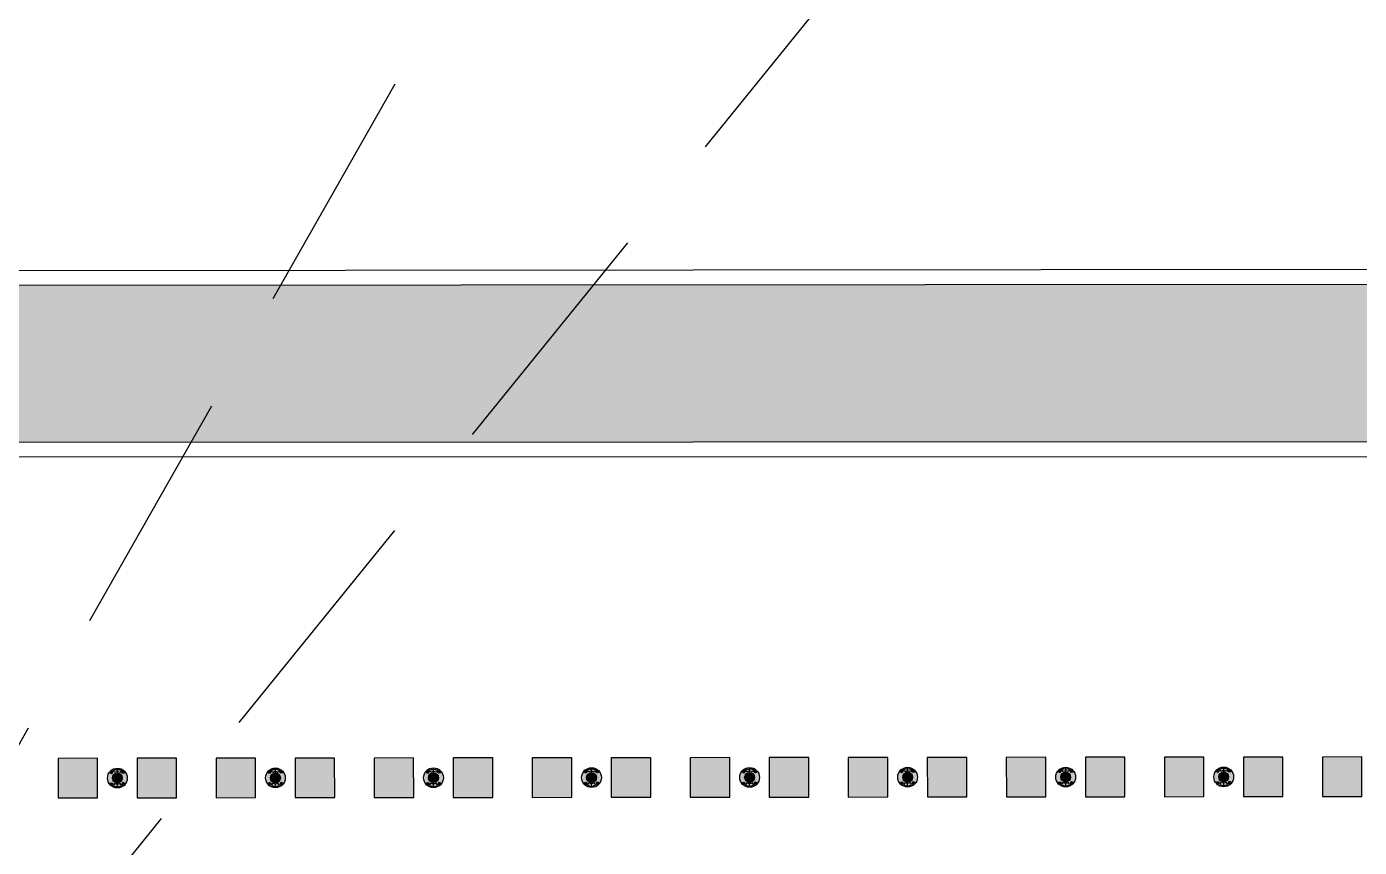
# Model space of a CAD drawing. Header units: metres. Extents: x 668617 to 675126, y 2286318 to 2293677.
# Drawn here: x 668978.07 to 668991.56, y 2287206.57 to 2287214.88 of the extents above; entities that cross this region are included whole.
import ezdxf

# ---------------------------------------------------------------- set-up
doc = ezdxf.new("R2010")
doc.units = ezdxf.units.M
doc.header["$MEASUREMENT"] = 0
doc.linetypes.add('HIDDEN', pattern=[0.375, 0.25, -0.125])
for name, color, linetype in [('0_LINEA_INDICADOR_SEÑAL', 253, 'Continuous'), ('CU_VEGETACION', 54, 'Continuous'), ('DMTG-B-CuadrosVerdes', 94, 'Continuous'), ('DMTG-M-VIALETON', 92, 'Continuous'), ('DMTG-PB-BANQUETAS', 251, 'Continuous')]:
    doc.layers.add(name, color=color, linetype=linetype)

# ---------------------------------------------------------------- blocks, each defined once
blk = doc.blocks.new('*U113')
h = blk.add_hatch(color=256)
h.dxf.hatch_style = 1
h.paths.add_polyline_path([(-0.176, 4.25), (0.224, 4.25), (0.224, 4.65), (-0.176, 4.65)])
h = blk.add_hatch(color=256)
h.dxf.hatch_style = 1
h.paths.add_polyline_path([(0.624, 4.25), (1.024, 4.25), (1.024, 4.65), (0.624, 4.65)])
h = blk.add_hatch(color=256)
h.dxf.hatch_style = 1
h.paths.add_polyline_path([(0.624, 4.25), (1.024, 4.25), (1.024, 4.65), (0.624, 4.65)])
h = blk.add_hatch(color=256)
h.dxf.hatch_style = 1
h.paths.add_polyline_path([(1.424, 4.25), (1.824, 4.25), (1.824, 4.65), (1.424, 4.65)])
h = blk.add_hatch(color=256)
h.dxf.hatch_style = 1
h.paths.add_polyline_path([(1.424, 4.25), (1.824, 4.25), (1.824, 4.65), (1.424, 4.65)])
h = blk.add_hatch(color=256)
h.dxf.hatch_style = 1
h.paths.add_polyline_path([(2.224, 4.25), (2.624, 4.25), (2.624, 4.65), (2.224, 4.65)])
h = blk.add_hatch(color=256)
h.dxf.hatch_style = 1
h.paths.add_polyline_path([(2.224, 4.25), (2.624, 4.25), (2.624, 4.65), (2.224, 4.65)])
h = blk.add_hatch(color=256)
h.dxf.hatch_style = 1
h.paths.add_polyline_path([(3.024, 4.25), (3.424, 4.25), (3.424, 4.65), (3.024, 4.65)])
h = blk.add_hatch(color=256)
h.dxf.hatch_style = 1
h.paths.add_polyline_path([(3.024, 4.25), (3.424, 4.25), (3.424, 4.65), (3.024, 4.65)])
h = blk.add_hatch(color=256)
h.dxf.hatch_style = 1
h.paths.add_polyline_path([(3.824, 4.25), (4.224, 4.25), (4.224, 4.65), (3.824, 4.65)])
h = blk.add_hatch(color=256)
h.dxf.hatch_style = 1
h.paths.add_polyline_path([(3.824, 4.25), (4.224, 4.25), (4.224, 4.65), (3.824, 4.65)])
h = blk.add_hatch(color=256)
h.dxf.hatch_style = 1
h.paths.add_polyline_path([(4.624, 4.25), (5.024, 4.25), (5.024, 4.65), (4.624, 4.65)])
h = blk.add_hatch(color=256)
h.dxf.hatch_style = 1
h.paths.add_polyline_path([(4.624, 4.25), (5.024, 4.25), (5.024, 4.65), (4.624, 4.65)])
h = blk.add_hatch(color=256)
h.dxf.hatch_style = 1
h.paths.add_polyline_path([(5.424, 4.25), (5.824, 4.25), (5.824, 4.65), (5.424, 4.65)])
h = blk.add_hatch(color=256)
h.dxf.hatch_style = 1
h.paths.add_polyline_path([(5.424, 4.25), (5.824, 4.25), (5.824, 4.65), (5.424, 4.65)])
h = blk.add_hatch(color=256)
h.dxf.hatch_style = 1
h.paths.add_polyline_path([(6.224, 4.25), (6.624, 4.25), (6.624, 4.65), (6.224, 4.65)])
h = blk.add_hatch(color=256)
h.dxf.hatch_style = 1
h.paths.add_polyline_path([(6.224, 4.25), (6.624, 4.25), (6.624, 4.65), (6.224, 4.65)])
h = blk.add_hatch(color=256)
h.dxf.hatch_style = 1
h.paths.add_polyline_path([(7.024, 4.25), (7.424, 4.25), (7.424, 4.65), (7.024, 4.65)])
h = blk.add_hatch(color=256)
h.dxf.hatch_style = 1
h.paths.add_polyline_path([(7.024, 4.25), (7.424, 4.25), (7.424, 4.65), (7.024, 4.65)])
h = blk.add_hatch(color=256)
h.dxf.hatch_style = 1
h.paths.add_polyline_path([(7.824, 4.25), (8.224, 4.25), (8.224, 4.65), (7.824, 4.65)])
h = blk.add_hatch(color=256)
h.dxf.hatch_style = 1
h.paths.add_polyline_path([(7.824, 4.25), (8.224, 4.25), (8.224, 4.65), (7.824, 4.65)])
h = blk.add_hatch(color=256)
h.dxf.hatch_style = 1
h.paths.add_polyline_path([(8.624, 4.25), (9.024, 4.25), (9.024, 4.65), (8.624, 4.65)])
h = blk.add_hatch(color=256)
h.dxf.hatch_style = 1
h.paths.add_polyline_path([(8.624, 4.25), (9.024, 4.25), (9.024, 4.65), (8.624, 4.65)])
h = blk.add_hatch(color=256)
h.dxf.hatch_style = 1
h.paths.add_polyline_path([(9.424, 4.25), (9.824, 4.25), (9.824, 4.65), (9.424, 4.65)])
h = blk.add_hatch(color=256)
h.dxf.hatch_style = 1
h.paths.add_polyline_path([(9.424, 4.25), (9.824, 4.25), (9.824, 4.65), (9.424, 4.65)])
h = blk.add_hatch(color=256)
h.dxf.hatch_style = 1
h.paths.add_polyline_path([(10.224, 4.25), (10.624, 4.25), (10.624, 4.65), (10.224, 4.65)])
h = blk.add_hatch(color=256)
h.dxf.hatch_style = 1
h.paths.add_polyline_path([(10.224, 4.25), (10.624, 4.25), (10.624, 4.65), (10.224, 4.65)])
h = blk.add_hatch(color=256)
h.dxf.hatch_style = 1
h.paths.add_polyline_path([(11.024, 4.25), (11.424, 4.25), (11.424, 4.65), (11.024, 4.65)])
h = blk.add_hatch(color=256)
h.dxf.hatch_style = 1
h.paths.add_polyline_path([(11.024, 4.25), (11.424, 4.25), (11.424, 4.65), (11.024, 4.65)])
h = blk.add_hatch(color=256)
h.dxf.hatch_style = 1
h.paths.add_polyline_path([(11.824, 4.25), (12.224, 4.25), (12.224, 4.65), (11.824, 4.65)])
h = blk.add_hatch(color=256)
h.dxf.hatch_style = 1
h.paths.add_polyline_path([(11.824, 4.25), (12.224, 4.25), (12.224, 4.65), (11.824, 4.65)])
h = blk.add_hatch(color=256)
h.dxf.hatch_style = 1
h.paths.add_polyline_path([(12.624, 4.25), (13.024, 4.25), (13.024, 4.65), (12.624, 4.65)])
h = blk.add_hatch(color=256)
h.dxf.hatch_style = 1
h.paths.add_polyline_path([(12.624, 4.25), (13.024, 4.25), (13.024, 4.65), (12.624, 4.65)])
for points in [[(-0.176, 4.25), (0.224, 4.25), (0.224, 4.65), (-0.176, 4.65)], [(0.624, 4.25), (1.024, 4.25), (1.024, 4.65), (0.624, 4.65)], [(0.624, 4.25), (1.024, 4.25), (1.024, 4.65), (0.624, 4.65)], [(1.424, 4.25), (1.824, 4.25), (1.824, 4.65), (1.424, 4.65)], [(1.424, 4.25), (1.824, 4.25), (1.824, 4.65), (1.424, 4.65)], [(2.224, 4.25), (2.624, 4.25), (2.624, 4.65), (2.224, 4.65)], [(2.224, 4.25), (2.624, 4.25), (2.624, 4.65), (2.224, 4.65)], [(3.024, 4.25), (3.424, 4.25), (3.424, 4.65), (3.024, 4.65)], [(3.024, 4.25), (3.424, 4.25), (3.424, 4.65), (3.024, 4.65)], [(3.824, 4.25), (4.224, 4.25), (4.224, 4.65), (3.824, 4.65)], [(3.824, 4.25), (4.224, 4.25), (4.224, 4.65), (3.824, 4.65)], [(4.624, 4.25), (5.024, 4.25), (5.024, 4.65), (4.624, 4.65)], [(4.624, 4.25), (5.024, 4.25), (5.024, 4.65), (4.624, 4.65)], [(5.424, 4.25), (5.824, 4.25), (5.824, 4.65), (5.424, 4.65)], [(5.424, 4.25), (5.824, 4.25), (5.824, 4.65), (5.424, 4.65)], [(6.224, 4.25), (6.624, 4.25), (6.624, 4.65), (6.224, 4.65)], [(6.224, 4.25), (6.624, 4.25), (6.624, 4.65), (6.224, 4.65)], [(7.024, 4.25), (7.424, 4.25), (7.424, 4.65), (7.024, 4.65)], [(7.024, 4.25), (7.424, 4.25), (7.424, 4.65), (7.024, 4.65)], [(7.824, 4.25), (8.224, 4.25), (8.224, 4.65), (7.824, 4.65)], [(7.824, 4.25), (8.224, 4.25), (8.224, 4.65), (7.824, 4.65)], [(8.624, 4.25), (9.024, 4.25), (9.024, 4.65), (8.624, 4.65)], [(8.624, 4.25), (9.024, 4.25), (9.024, 4.65), (8.624, 4.65)], [(9.424, 4.25), (9.824, 4.25), (9.824, 4.65), (9.424, 4.65)], [(9.424, 4.25), (9.824, 4.25), (9.824, 4.65), (9.424, 4.65)], [(10.224, 4.25), (10.624, 4.25), (10.624, 4.65), (10.224, 4.65)], [(10.224, 4.25), (10.624, 4.25), (10.624, 4.65), (10.224, 4.65)], [(11.024, 4.25), (11.424, 4.25), (11.424, 4.65), (11.024, 4.65)], [(11.024, 4.25), (11.424, 4.25), (11.424, 4.65), (11.024, 4.65)], [(11.824, 4.25), (12.224, 4.25), (12.224, 4.65), (11.824, 4.65)], [(11.824, 4.25), (12.224, 4.25), (12.224, 4.65), (11.824, 4.65)], [(12.624, 4.25), (13.024, 4.25), (13.024, 4.65), (12.624, 4.65)], [(12.624, 4.25), (13.024, 4.25), (13.024, 4.65), (12.624, 4.65)]]:
    blk.add_lwpolyline(points, close=True)
blk = doc.blocks.new('*U52')
at = {"true_color": 0x58ba48}
h = blk.add_hatch(color=85, dxfattribs=at)
h.dxf.hatch_style = 1
h.paths.add_polyline_path([(13.392, 10.985, 1), (13.492, 10.985, 1)], flags=0)
h.paths.add_polyline_path([(13.391, 11.053), (13.38, 11.064, 0.062746), (13.363, 11.046), (13.373, 11.036, 0.413879), (13.391, 11.036, 0.414549)], flags=17)
h.paths.add_polyline_path([(13.388, 11.044, -1), (13.376, 11.044, -1)], flags=16)
h.paths.add_polyline_path([(13.392, 10.985, 1), (13.492, 10.985, 1)], flags=16)
h.paths.add_polyline_path([(13.503, 11.064), (13.492, 11.053, 0.413879), (13.492, 11.036, 0.414549), (13.51, 11.036), (13.521, 11.046, 0.062746)], flags=17)
h.paths.add_polyline_path([(13.507, 11.045, -1), (13.495, 11.045, -1)], flags=16)
h.paths.add_polyline_path([(13.521, 10.924), (13.51, 10.935, 0.413879), (13.492, 10.935, 0.414549), (13.492, 10.917), (13.503, 10.906, 0.062746)], flags=17)
h.paths.add_polyline_path([(13.495, 10.926, -1), (13.507, 10.926, -1)], flags=16)
h.paths.add_polyline_path([(13.391, 10.934, 0.414549), (13.373, 10.934), (13.363, 10.924, 0.062746), (13.38, 10.906), (13.391, 10.917, 0.413879)], flags=17)
h.paths.add_polyline_path([(13.376, 10.926, -1), (13.388, 10.926, -1)], flags=16)
h.paths.add_polyline_path([(13.521, 11.046), (13.51, 11.036, -0.414549), (13.492, 11.036, -0.413879), (13.492, 11.053), (13.503, 11.064, 0.342564), (13.38, 11.064), (13.391, 11.053, -0.414549), (13.391, 11.036, -0.413879), (13.373, 11.036), (13.363, 11.046, 0.166532), (13.342, 10.985, 0.166532), (13.363, 10.924), (13.373, 10.934, -0.414549), (13.391, 10.934, -0.413879), (13.391, 10.917), (13.38, 10.906, 0.342564), (13.503, 10.906), (13.492, 10.917, -0.414549), (13.492, 10.935, -0.413879), (13.51, 10.935), (13.521, 10.924, 0.166532), (13.542, 10.985, 0.166532)])
h.paths.add_polyline_path([(13.492, 10.985, -1), (13.392, 10.985, -1)], flags=0)
h.paths.add_polyline_path([(13.471, 11.04, 0.245947), (13.413, 11.04), (13.401, 11.063, -0.245947), (13.482, 11.063)], flags=16)
h.paths.add_polyline_path([(13.471, 10.93), (13.482, 10.908, -0.245947), (13.401, 10.908), (13.413, 10.93, 0.245947)], flags=16)
at = {"true_color": 0xc7c8ca}
h = blk.add_hatch(color=9, dxfattribs=at)
h.dxf.hatch_style = 1
h.paths.add_polyline_path([(13.482, 11.063, 0.245947), (13.401, 11.063), (13.413, 11.04, -0.245947), (13.471, 11.04)])
h.paths.add_polyline_path([(13.482, 10.908), (13.471, 10.93, -0.245947), (13.413, 10.93), (13.401, 10.908, 0.245947)])
at = {"true_color": 0x58ba48}
h = blk.add_hatch(color=85, dxfattribs=at)
h.dxf.hatch_style = 1
h.paths.add_polyline_path([(14.992, 10.987, 1), (15.092, 10.987, 1)], flags=0)
h.paths.add_polyline_path([(14.991, 11.055), (14.98, 11.066, 0.062746), (14.963, 11.048), (14.973, 11.037, 0.413879), (14.991, 11.037, 0.414549)], flags=17)
h.paths.add_polyline_path([(14.988, 11.046, -1), (14.976, 11.046, -1)], flags=16)
h.paths.add_polyline_path([(14.992, 10.987, 1), (15.092, 10.987, 1)], flags=16)
h.paths.add_polyline_path([(15.103, 11.066), (15.092, 11.055, 0.413879), (15.092, 11.037, 0.414549), (15.11, 11.037), (15.121, 11.048, 0.062746)], flags=17)
h.paths.add_polyline_path([(15.107, 11.046, -1), (15.095, 11.046, -1)], flags=16)
h.paths.add_polyline_path([(15.121, 10.926), (15.11, 10.936, 0.413879), (15.092, 10.936, 0.414549), (15.092, 10.919), (15.103, 10.908, 0.062746)], flags=17)
h.paths.add_polyline_path([(15.095, 10.927, -1), (15.107, 10.927, -1)], flags=16)
h.paths.add_polyline_path([(14.991, 10.936, 0.414549), (14.973, 10.936), (14.963, 10.925, 0.062746), (14.98, 10.908), (14.991, 10.919, 0.413879)], flags=17)
h.paths.add_polyline_path([(14.976, 10.927, -1), (14.988, 10.927, -1)], flags=16)
h.paths.add_polyline_path([(15.121, 11.048), (15.11, 11.037, -0.414549), (15.092, 11.037, -0.413879), (15.092, 11.055), (15.103, 11.066, 0.342564), (14.98, 11.066), (14.991, 11.055, -0.414549), (14.991, 11.037, -0.413879), (14.973, 11.037), (14.963, 11.048, 0.166532), (14.942, 10.987, 0.166532), (14.963, 10.925), (14.973, 10.936, -0.414549), (14.991, 10.936, -0.413879), (14.991, 10.919), (14.98, 10.908, 0.342564), (15.103, 10.908), (15.092, 10.919, -0.414549), (15.092, 10.936, -0.413879), (15.11, 10.936), (15.121, 10.926, 0.166532), (15.142, 10.987, 0.166532)])
h.paths.add_polyline_path([(15.092, 10.987, -1), (14.992, 10.987, -1)], flags=0)
h.paths.add_polyline_path([(15.071, 11.042, 0.245947), (15.013, 11.042), (15.001, 11.064, -0.245947), (15.082, 11.064)], flags=16)
h.paths.add_polyline_path([(15.071, 10.931), (15.082, 10.909, -0.245947), (15.001, 10.909), (15.013, 10.931, 0.245947)], flags=16)
at = {"true_color": 0xc7c8ca}
h = blk.add_hatch(color=9, dxfattribs=at)
h.dxf.hatch_style = 1
h.paths.add_polyline_path([(15.082, 11.064, 0.245947), (15.001, 11.064), (15.013, 11.042, -0.245947), (15.071, 11.042)])
h.paths.add_polyline_path([(15.082, 10.909), (15.071, 10.931, -0.245947), (15.013, 10.931), (15.001, 10.909, 0.245947)])
at = {"true_color": 0x58ba48}
h = blk.add_hatch(color=85, dxfattribs=at)
h.dxf.hatch_style = 1
h.paths.add_polyline_path([(16.592, 10.988, 1), (16.692, 10.989, 1)], flags=0)
h.paths.add_polyline_path([(16.591, 11.057), (16.58, 11.067, 0.062746), (16.563, 11.05), (16.573, 11.039, 0.413879), (16.591, 11.039, 0.414549)], flags=17)
h.paths.add_polyline_path([(16.588, 11.048, -1), (16.576, 11.048, -1)], flags=16)
h.paths.add_polyline_path([(16.592, 10.988, 1), (16.692, 10.989, 1)], flags=16)
h.paths.add_polyline_path([(16.703, 11.068), (16.692, 11.057, 0.413879), (16.692, 11.039, 0.414549), (16.71, 11.039), (16.721, 11.05, 0.062746)], flags=17)
h.paths.add_polyline_path([(16.707, 11.048, -1), (16.695, 11.048, -1)], flags=16)
h.paths.add_polyline_path([(16.721, 10.927), (16.71, 10.938, 0.413879), (16.692, 10.938, 0.414549), (16.692, 10.92), (16.703, 10.91, 0.062746)], flags=17)
h.paths.add_polyline_path([(16.695, 10.929, -1), (16.707, 10.929, -1)], flags=16)
h.paths.add_polyline_path([(16.591, 10.938, 0.414549), (16.573, 10.938), (16.563, 10.927, 0.062746), (16.58, 10.909), (16.591, 10.92, 0.413879)], flags=17)
h.paths.add_polyline_path([(16.576, 10.929, -1), (16.588, 10.929, -1)], flags=16)
h.paths.add_polyline_path([(16.721, 11.05), (16.71, 11.039, -0.414549), (16.692, 11.039, -0.413879), (16.692, 11.057), (16.703, 11.068, 0.342564), (16.58, 11.067), (16.591, 11.057, -0.414549), (16.591, 11.039, -0.413879), (16.573, 11.039), (16.563, 11.05, 0.166532), (16.542, 10.988, 0.166532), (16.563, 10.927), (16.573, 10.938, -0.414549), (16.591, 10.938, -0.413879), (16.591, 10.92), (16.58, 10.909, 0.342564), (16.703, 10.91), (16.692, 10.92, -0.414549), (16.692, 10.938, -0.413879), (16.71, 10.938), (16.721, 10.927, 0.166532), (16.742, 10.989, 0.166532)])
h.paths.add_polyline_path([(16.692, 10.989, -1), (16.592, 10.988, -1)], flags=0)
h.paths.add_polyline_path([(16.671, 11.044, 0.245947), (16.613, 11.044), (16.601, 11.066, -0.245947), (16.682, 11.066)], flags=16)
h.paths.add_polyline_path([(16.671, 10.933), (16.682, 10.911, -0.245947), (16.601, 10.911), (16.613, 10.933, 0.245947)], flags=16)
at = {"true_color": 0xc7c8ca}
h = blk.add_hatch(color=9, dxfattribs=at)
h.dxf.hatch_style = 1
h.paths.add_polyline_path([(16.682, 11.066, 0.245947), (16.601, 11.066), (16.613, 11.044, -0.245947), (16.671, 11.044)])
h.paths.add_polyline_path([(16.682, 10.911), (16.671, 10.933, -0.245947), (16.613, 10.933), (16.601, 10.911, 0.245947)])
at = {"true_color": 0x58ba48}
h = blk.add_hatch(color=85, dxfattribs=at)
h.dxf.hatch_style = 1
h.paths.add_polyline_path([(18.192, 10.99, 1), (18.292, 10.99, 1)], flags=0)
h.paths.add_polyline_path([(18.191, 11.058), (18.18, 11.069, 0.062746), (18.163, 11.051), (18.173, 11.041, 0.413879), (18.191, 11.041, 0.414549)], flags=17)
h.paths.add_polyline_path([(18.188, 11.05, -1), (18.176, 11.05, -1)], flags=16)
h.paths.add_polyline_path([(18.192, 10.99, 1), (18.292, 10.99, 1)], flags=16)
h.paths.add_polyline_path([(18.303, 11.069), (18.292, 11.059, 0.413879), (18.292, 11.041, 0.414549), (18.31, 11.041), (18.321, 11.052, 0.062746)], flags=17)
h.paths.add_polyline_path([(18.307, 11.05, -1), (18.295, 11.05, -1)], flags=16)
h.paths.add_polyline_path([(18.321, 10.929), (18.31, 10.94, 0.413879), (18.292, 10.94, 0.414549), (18.292, 10.922), (18.303, 10.911, 0.062746)], flags=17)
h.paths.add_polyline_path([(18.295, 10.931, -1), (18.307, 10.931, -1)], flags=16)
h.paths.add_polyline_path([(18.191, 10.94, 0.414549), (18.173, 10.94), (18.163, 10.929, 0.062746), (18.18, 10.911), (18.191, 10.922, 0.413879)], flags=17)
h.paths.add_polyline_path([(18.176, 10.931, -1), (18.188, 10.931, -1)], flags=16)
h.paths.add_polyline_path([(18.321, 11.052), (18.31, 11.041, -0.414549), (18.292, 11.041, -0.413879), (18.292, 11.059), (18.303, 11.069, 0.342564), (18.18, 11.069), (18.191, 11.058, -0.414549), (18.191, 11.041, -0.413879), (18.173, 11.041), (18.163, 11.051, 0.166532), (18.142, 10.99, 0.166532), (18.163, 10.929), (18.173, 10.94, -0.414549), (18.191, 10.94, -0.413879), (18.191, 10.922), (18.18, 10.911, 0.342564), (18.303, 10.911), (18.292, 10.922, -0.414549), (18.292, 10.94, -0.413879), (18.31, 10.94), (18.321, 10.929, 0.166532), (18.342, 10.99, 0.166532)])
h.paths.add_polyline_path([(18.292, 10.99, -1), (18.192, 10.99, -1)], flags=0)
h.paths.add_polyline_path([(18.271, 11.046, 0.245947), (18.213, 11.046), (18.201, 11.068, -0.245947), (18.282, 11.068)], flags=16)
h.paths.add_polyline_path([(18.271, 10.935), (18.282, 10.913, -0.245947), (18.201, 10.913), (18.213, 10.935, 0.245947)], flags=16)
at = {"true_color": 0xc7c8ca}
h = blk.add_hatch(color=9, dxfattribs=at)
h.dxf.hatch_style = 1
h.paths.add_polyline_path([(18.282, 11.068, 0.245947), (18.201, 11.068), (18.213, 11.046, -0.245947), (18.271, 11.046)])
h.paths.add_polyline_path([(18.282, 10.913), (18.271, 10.935, -0.245947), (18.213, 10.935), (18.201, 10.913, 0.245947)])
at = {"true_color": 0x58ba48}
h = blk.add_hatch(color=85, dxfattribs=at)
h.dxf.hatch_style = 1
h.paths.add_polyline_path([(19.792, 10.992, 1), (19.892, 10.992, 1)], flags=0)
h.paths.add_polyline_path([(19.791, 11.06), (19.78, 11.071, 0.062746), (19.763, 11.053), (19.773, 11.042, 0.413879), (19.791, 11.042, 0.414549)], flags=17)
h.paths.add_polyline_path([(19.788, 11.051, -1), (19.776, 11.051, -1)], flags=16)
h.paths.add_polyline_path([(19.792, 10.992, 1), (19.892, 10.992, 1)], flags=16)
h.paths.add_polyline_path([(19.903, 11.071), (19.892, 11.06, 0.413879), (19.892, 11.043, 0.414549), (19.91, 11.043), (19.921, 11.053, 0.062746)], flags=17)
h.paths.add_polyline_path([(19.907, 11.051, -1), (19.895, 11.051, -1)], flags=16)
h.paths.add_polyline_path([(19.921, 10.931), (19.91, 10.941, 0.413879), (19.892, 10.941, 0.414549), (19.892, 10.924), (19.903, 10.913, 0.062746)], flags=17)
h.paths.add_polyline_path([(19.895, 10.933, -1), (19.907, 10.933, -1)], flags=16)
h.paths.add_polyline_path([(19.791, 10.941, 0.414549), (19.773, 10.941), (19.763, 10.931, 0.062746), (19.78, 10.913), (19.791, 10.924, 0.413879)], flags=17)
h.paths.add_polyline_path([(19.776, 10.932, -1), (19.788, 10.932, -1)], flags=16)
h.paths.add_polyline_path([(19.921, 11.053), (19.91, 11.043, -0.414549), (19.892, 11.043, -0.413879), (19.892, 11.06), (19.903, 11.071, 0.342564), (19.78, 11.071), (19.791, 11.06, -0.414549), (19.791, 11.042, -0.413879), (19.773, 11.042), (19.763, 11.053, 0.166532), (19.742, 10.992, 0.166532), (19.763, 10.931), (19.773, 10.941, -0.414549), (19.791, 10.941, -0.413879), (19.791, 10.924), (19.78, 10.913, 0.342564), (19.903, 10.913), (19.892, 10.924, -0.414549), (19.892, 10.941, -0.413879), (19.91, 10.941), (19.921, 10.931, 0.166532), (19.942, 10.992, 0.166532)])
h.paths.add_polyline_path([(19.892, 10.992, -1), (19.792, 10.992, -1)], flags=0)
h.paths.add_polyline_path([(19.871, 11.047, 0.245947), (19.813, 11.047), (19.801, 11.069, -0.245947), (19.882, 11.07)], flags=16)
h.paths.add_polyline_path([(19.871, 10.937), (19.882, 10.914, -0.245947), (19.801, 10.914), (19.813, 10.937, 0.245947)], flags=16)
at = {"true_color": 0xc7c8ca}
h = blk.add_hatch(color=9, dxfattribs=at)
h.dxf.hatch_style = 1
h.paths.add_polyline_path([(19.882, 11.07, 0.245947), (19.801, 11.069), (19.813, 11.047, -0.245947), (19.871, 11.047)])
h.paths.add_polyline_path([(19.882, 10.914), (19.871, 10.937, -0.245947), (19.813, 10.937), (19.801, 10.914, 0.245947)])
at = {"true_color": 0x58ba48}
h = blk.add_hatch(color=85, dxfattribs=at)
h.dxf.hatch_style = 1
h.paths.add_polyline_path([(21.392, 10.994, 1), (21.492, 10.994, 1)], flags=0)
h.paths.add_polyline_path([(21.391, 11.062), (21.38, 11.073, 0.062746), (21.363, 11.055), (21.373, 11.044, 0.413879), (21.391, 11.044, 0.414549)], flags=17)
h.paths.add_polyline_path([(21.388, 11.053, -1), (21.376, 11.053, -1)], flags=16)
h.paths.add_polyline_path([(21.392, 10.994, 1), (21.492, 10.994, 1)], flags=16)
h.paths.add_polyline_path([(21.503, 11.073), (21.492, 11.062, 0.413879), (21.492, 11.044, 0.414549), (21.51, 11.044), (21.521, 11.055, 0.062746)], flags=17)
h.paths.add_polyline_path([(21.507, 11.053, -1), (21.495, 11.053, -1)], flags=16)
h.paths.add_polyline_path([(21.521, 10.932), (21.51, 10.943, 0.413879), (21.492, 10.943, 0.414549), (21.492, 10.925), (21.503, 10.915, 0.062746)], flags=17)
h.paths.add_polyline_path([(21.495, 10.934, -1), (21.507, 10.934, -1)], flags=16)
h.paths.add_polyline_path([(21.391, 10.943, 0.414549), (21.373, 10.943), (21.363, 10.932, 0.062746), (21.38, 10.915), (21.391, 10.925, 0.413879)], flags=17)
h.paths.add_polyline_path([(21.376, 10.934, -1), (21.388, 10.934, -1)], flags=16)
h.paths.add_polyline_path([(21.521, 11.055), (21.51, 11.044, -0.414549), (21.492, 11.044, -0.413879), (21.492, 11.062), (21.503, 11.073, 0.342564), (21.38, 11.073), (21.391, 11.062, -0.414549), (21.391, 11.044, -0.413879), (21.373, 11.044), (21.363, 11.055, 0.166532), (21.342, 10.994, 0.166532), (21.363, 10.932), (21.373, 10.943, -0.414549), (21.391, 10.943, -0.413879), (21.391, 10.925), (21.38, 10.915, 0.342564), (21.503, 10.915), (21.492, 10.925, -0.414549), (21.492, 10.943, -0.413879), (21.51, 10.943), (21.521, 10.932, 0.166532), (21.542, 10.994, 0.166532)])
h.paths.add_polyline_path([(21.492, 10.994, -1), (21.392, 10.994, -1)], flags=0)
h.paths.add_polyline_path([(21.471, 11.049, 0.245947), (21.413, 11.049), (21.401, 11.071, -0.245947), (21.482, 11.071)], flags=16)
h.paths.add_polyline_path([(21.471, 10.938), (21.482, 10.916, -0.245947), (21.401, 10.916), (21.413, 10.938, 0.245947)], flags=16)
at = {"true_color": 0xc7c8ca}
h = blk.add_hatch(color=9, dxfattribs=at)
h.dxf.hatch_style = 1
h.paths.add_polyline_path([(21.482, 11.071, 0.245947), (21.401, 11.071), (21.413, 11.049, -0.245947), (21.471, 11.049)])
h.paths.add_polyline_path([(21.482, 10.916), (21.471, 10.938, -0.245947), (21.413, 10.938), (21.401, 10.916, 0.245947)])
at = {"true_color": 0x58ba48}
h = blk.add_hatch(color=85, dxfattribs=at)
h.dxf.hatch_style = 1
h.paths.add_polyline_path([(22.992, 10.995, 1), (23.092, 10.995, 1)], flags=0)
h.paths.add_polyline_path([(22.991, 11.064), (22.98, 11.074, 0.062746), (22.963, 11.057), (22.973, 11.046, 0.413879), (22.991, 11.046, 0.414549)], flags=17)
h.paths.add_polyline_path([(22.988, 11.055, -1), (22.976, 11.055, -1)], flags=16)
h.paths.add_polyline_path([(22.992, 10.995, 1), (23.092, 10.995, 1)], flags=16)
h.paths.add_polyline_path([(23.103, 11.074), (23.092, 11.064, 0.413879), (23.092, 11.046, 0.414549), (23.11, 11.046), (23.121, 11.057, 0.062746)], flags=17)
h.paths.add_polyline_path([(23.107, 11.055, -1), (23.095, 11.055, -1)], flags=16)
h.paths.add_polyline_path([(23.121, 10.934), (23.11, 10.945, 0.413879), (23.092, 10.945, 0.414549), (23.092, 10.927), (23.103, 10.916, 0.062746)], flags=17)
h.paths.add_polyline_path([(23.095, 10.936, -1), (23.107, 10.936, -1)], flags=16)
h.paths.add_polyline_path([(22.991, 10.945, 0.414549), (22.973, 10.945), (22.963, 10.934, 0.062746), (22.98, 10.916), (22.991, 10.927, 0.413879)], flags=17)
h.paths.add_polyline_path([(22.976, 10.936, -1), (22.988, 10.936, -1)], flags=16)
h.paths.add_polyline_path([(23.121, 11.057), (23.11, 11.046, -0.414549), (23.092, 11.046, -0.413879), (23.092, 11.064), (23.103, 11.074, 0.342564), (22.98, 11.074), (22.991, 11.064, -0.414549), (22.991, 11.046, -0.413879), (22.973, 11.046), (22.963, 11.057, 0.166532), (22.942, 10.995, 0.166532), (22.963, 10.934), (22.973, 10.945, -0.414549), (22.991, 10.945, -0.413879), (22.991, 10.927), (22.98, 10.916, 0.342564), (23.103, 10.916), (23.092, 10.927, -0.414549), (23.092, 10.945, -0.413879), (23.11, 10.945), (23.121, 10.934, 0.166532), (23.142, 10.996, 0.166532)])
h.paths.add_polyline_path([(23.092, 10.995, -1), (22.992, 10.995, -1)], flags=0)
h.paths.add_polyline_path([(23.071, 11.051, 0.245947), (23.013, 11.051), (23.001, 11.073, -0.245947), (23.082, 11.073)], flags=16)
h.paths.add_polyline_path([(23.071, 10.94), (23.082, 10.918, -0.245947), (23.001, 10.918), (23.013, 10.94, 0.245947)], flags=16)
at = {"true_color": 0xc7c8ca}
h = blk.add_hatch(color=9, dxfattribs=at)
h.dxf.hatch_style = 1
h.paths.add_polyline_path([(23.082, 11.073, 0.245947), (23.001, 11.073), (23.013, 11.051, -0.245947), (23.071, 11.051)])
h.paths.add_polyline_path([(23.082, 10.918), (23.071, 10.94, -0.245947), (23.013, 10.94), (23.001, 10.918, 0.245947)])
at = {"true_color": 0x58ba48}
h = blk.add_hatch(color=85, dxfattribs=at)
h.dxf.hatch_style = 1
h.paths.add_polyline_path([(24.592, 10.997, 1), (24.692, 10.997, 1)], flags=0)
h.paths.add_polyline_path([(24.591, 11.065), (24.58, 11.076, 0.062746), (24.563, 11.058), (24.573, 11.048, 0.413879), (24.591, 11.048, 0.414549)], flags=17)
h.paths.add_polyline_path([(24.588, 11.056, -1), (24.576, 11.056, -1)], flags=16)
h.paths.add_polyline_path([(24.592, 10.997, 1), (24.692, 10.997, 1)], flags=16)
h.paths.add_polyline_path([(24.703, 11.076), (24.692, 11.065, 0.413879), (24.692, 11.048, 0.414549), (24.71, 11.048), (24.721, 11.059, 0.062746)], flags=17)
h.paths.add_polyline_path([(24.707, 11.057, -1), (24.695, 11.057, -1)], flags=16)
h.paths.add_polyline_path([(24.721, 10.936), (24.71, 10.947, 0.413879), (24.692, 10.947, 0.414549), (24.692, 10.929), (24.703, 10.918, 0.062746)], flags=17)
h.paths.add_polyline_path([(24.695, 10.938, -1), (24.707, 10.938, -1)], flags=16)
h.paths.add_polyline_path([(24.591, 10.947, 0.414549), (24.573, 10.946), (24.563, 10.936, 0.062746), (24.58, 10.918), (24.591, 10.929, 0.413879)], flags=17)
h.paths.add_polyline_path([(24.576, 10.938, -1), (24.588, 10.938, -1)], flags=16)
h.paths.add_polyline_path([(24.721, 11.059), (24.71, 11.048, -0.414549), (24.692, 11.048, -0.413879), (24.692, 11.065), (24.703, 11.076, 0.342564), (24.58, 11.076), (24.591, 11.065, -0.414549), (24.591, 11.048, -0.413879), (24.573, 11.048), (24.563, 11.058, 0.166532), (24.542, 10.997, 0.166532), (24.563, 10.936), (24.573, 10.946, -0.414549), (24.591, 10.947, -0.413879), (24.591, 10.929), (24.58, 10.918, 0.342564), (24.703, 10.918), (24.692, 10.929, -0.414549), (24.692, 10.947, -0.413879), (24.71, 10.947), (24.721, 10.936, 0.166532), (24.742, 10.997, 0.166532)])
h.paths.add_polyline_path([(24.692, 10.997, -1), (24.592, 10.997, -1)], flags=0)
h.paths.add_polyline_path([(24.671, 11.053, 0.245947), (24.613, 11.052), (24.601, 11.075, -0.245947), (24.682, 11.075)], flags=16)
h.paths.add_polyline_path([(24.671, 10.942), (24.682, 10.92, -0.245947), (24.601, 10.92), (24.613, 10.942, 0.245947)], flags=16)
at = {"true_color": 0xc7c8ca}
h = blk.add_hatch(color=9, dxfattribs=at)
h.dxf.hatch_style = 1
h.paths.add_polyline_path([(24.682, 11.075, 0.245947), (24.601, 11.075), (24.613, 11.052, -0.245947), (24.671, 11.053)])
h.paths.add_polyline_path([(24.682, 10.92), (24.671, 10.942, -0.245947), (24.613, 10.942), (24.601, 10.92, 0.245947)])
at = {"true_color": 0x58ba48}
h = blk.add_hatch(color=85, dxfattribs=at)
h.dxf.hatch_style = 1
h.paths.add_polyline_path([(13.392, 10.985, 1), (13.492, 10.985, 1)])
h = blk.add_hatch(color=85, dxfattribs=at)
h.dxf.hatch_style = 1
h.paths.add_polyline_path([(14.992, 10.987, 1), (15.092, 10.987, 1)])
h = blk.add_hatch(color=85, dxfattribs=at)
h.dxf.hatch_style = 1
h.paths.add_polyline_path([(16.592, 10.988, 1), (16.692, 10.989, 1)])
h = blk.add_hatch(color=85, dxfattribs=at)
h.dxf.hatch_style = 1
h.paths.add_polyline_path([(18.192, 10.99, 1), (18.292, 10.99, 1)])
h = blk.add_hatch(color=85, dxfattribs=at)
h.dxf.hatch_style = 1
h.paths.add_polyline_path([(19.792, 10.992, 1), (19.892, 10.992, 1)])
h = blk.add_hatch(color=85, dxfattribs=at)
h.dxf.hatch_style = 1
h.paths.add_polyline_path([(21.392, 10.994, 1), (21.492, 10.994, 1)])
h = blk.add_hatch(color=85, dxfattribs=at)
h.dxf.hatch_style = 1
h.paths.add_polyline_path([(22.992, 10.995, 1), (23.092, 10.995, 1)])
h = blk.add_hatch(color=85, dxfattribs=at)
h.dxf.hatch_style = 1
h.paths.add_polyline_path([(24.592, 10.997, 1), (24.692, 10.997, 1)])
at = {"color": 18, "true_color": 0x000000}
for points in [[(13.391, 11.053), (13.38, 11.064, 0.062746), (13.363, 11.046), (13.373, 11.036, 0.413879), (13.391, 11.036, 0.414549)], [(13.482, 11.063), (13.471, 11.04, 0.245947), (13.413, 11.04), (13.401, 11.063, -0.245947)], [(13.492, 11.053), (13.503, 11.064, -0.062746), (13.521, 11.046), (13.51, 11.036, -0.413879), (13.492, 11.036, -0.414549)], [(14.991, 11.055), (14.98, 11.066, 0.062746), (14.963, 11.048), (14.973, 11.037, 0.413879), (14.991, 11.037, 0.414549)], [(15.082, 11.064), (15.071, 11.042, 0.245947), (15.013, 11.042), (15.001, 11.064, -0.245947)], [(15.092, 11.055), (15.103, 11.066, -0.062746), (15.121, 11.048), (15.11, 11.037, -0.413879), (15.092, 11.037, -0.414549)], [(16.591, 11.057), (16.58, 11.067, 0.062746), (16.563, 11.05), (16.573, 11.039, 0.413879), (16.591, 11.039, 0.414549)], [(16.682, 11.066), (16.671, 11.044, 0.245947), (16.613, 11.044), (16.601, 11.066, -0.245947)], [(16.692, 11.057), (16.703, 11.068, -0.062746), (16.721, 11.05), (16.71, 11.039, -0.413879), (16.692, 11.039, -0.414549)], [(18.191, 11.058), (18.18, 11.069, 0.062746), (18.163, 11.051), (18.173, 11.041, 0.413879), (18.191, 11.041, 0.414549)], [(18.282, 11.068), (18.271, 11.046, 0.245947), (18.213, 11.046), (18.201, 11.068, -0.245947)], [(18.292, 11.059), (18.303, 11.069, -0.062746), (18.321, 11.052), (18.31, 11.041, -0.413879), (18.292, 11.041, -0.414549)], [(19.791, 11.06), (19.78, 11.071, 0.062746), (19.763, 11.053), (19.773, 11.042, 0.413879), (19.791, 11.042, 0.414549)], [(19.882, 11.07), (19.871, 11.047, 0.245947), (19.813, 11.047), (19.801, 11.069, -0.245947)], [(19.892, 11.06), (19.903, 11.071, -0.062746), (19.921, 11.053), (19.91, 11.043, -0.413879), (19.892, 11.043, -0.414549)], [(21.391, 11.062), (21.38, 11.073, 0.062746), (21.363, 11.055), (21.373, 11.044, 0.413879), (21.391, 11.044, 0.414549)], [(21.482, 11.071), (21.471, 11.049, 0.245947), (21.413, 11.049), (21.401, 11.071, -0.245947)], [(21.492, 11.062), (21.503, 11.073, -0.062746), (21.521, 11.055), (21.51, 11.044, -0.413879), (21.492, 11.044, -0.414549)], [(22.991, 11.064), (22.98, 11.074, 0.062746), (22.963, 11.057), (22.973, 11.046, 0.413879), (22.991, 11.046, 0.414549)], [(23.082, 11.073), (23.071, 11.051, 0.245947), (23.013, 11.051), (23.001, 11.073, -0.245947)], [(23.092, 11.064), (23.103, 11.074, -0.062746), (23.121, 11.057), (23.11, 11.046, -0.413879), (23.092, 11.046, -0.414549)], [(24.591, 11.065), (24.58, 11.076, 0.062746), (24.563, 11.058), (24.573, 11.048, 0.413879), (24.591, 11.048, 0.414549)], [(24.682, 11.075), (24.671, 11.053, 0.245947), (24.613, 11.052), (24.601, 11.075, -0.245947)], [(24.692, 11.065), (24.703, 11.076, -0.062746), (24.721, 11.059), (24.71, 11.048, -0.413879), (24.692, 11.048, -0.414549)], [(13.391, 10.917), (13.38, 10.906, -0.062746), (13.363, 10.924), (13.373, 10.934, -0.413879), (13.391, 10.934, -0.414549)], [(13.482, 10.908), (13.471, 10.93, -0.245947), (13.413, 10.93), (13.401, 10.908, 0.245947)], [(13.492, 10.917), (13.503, 10.906, 0.062746), (13.521, 10.924), (13.51, 10.935, 0.413879), (13.492, 10.935, 0.414549)], [(14.991, 10.918), (14.98, 10.908, -0.062746), (14.963, 10.925), (14.973, 10.936, -0.413879), (14.991, 10.936, -0.414549)], [(15.082, 10.909), (15.071, 10.931, -0.245947), (15.013, 10.931), (15.001, 10.909, 0.245947)], [(15.092, 10.919), (15.103, 10.908, 0.062746), (15.121, 10.926), (15.11, 10.936, 0.413879), (15.092, 10.936, 0.414549)], [(16.591, 10.92), (16.58, 10.909, -0.062746), (16.563, 10.927), (16.573, 10.938, -0.413879), (16.591, 10.938, -0.414549)], [(16.682, 10.911), (16.671, 10.933, -0.245947), (16.613, 10.933), (16.601, 10.911, 0.245947)], [(16.692, 10.92), (16.703, 10.91, 0.062746), (16.721, 10.927), (16.71, 10.938, 0.413879), (16.692, 10.938, 0.414549)], [(18.191, 10.922), (18.18, 10.911, -0.062746), (18.163, 10.929), (18.173, 10.94, -0.413879), (18.191, 10.94, -0.414549)], [(18.282, 10.913), (18.271, 10.935, -0.245947), (18.213, 10.935), (18.201, 10.913, 0.245947)], [(18.292, 10.922), (18.303, 10.911, 0.062746), (18.321, 10.929), (18.31, 10.94, 0.413879), (18.292, 10.94, 0.414549)], [(19.791, 10.924), (19.78, 10.913, -0.062746), (19.763, 10.931), (19.773, 10.941, -0.413879), (19.791, 10.941, -0.414549)], [(19.882, 10.914), (19.871, 10.937, -0.245947), (19.813, 10.937), (19.801, 10.914, 0.245947)], [(19.892, 10.924), (19.903, 10.913, 0.062746), (19.921, 10.931), (19.91, 10.941, 0.413879), (19.892, 10.941, 0.414549)], [(21.391, 10.925), (21.38, 10.915, -0.062746), (21.363, 10.932), (21.373, 10.943, -0.413879), (21.391, 10.943, -0.414549)], [(21.482, 10.916), (21.471, 10.938, -0.245947), (21.413, 10.938), (21.401, 10.916, 0.245947)], [(21.492, 10.925), (21.503, 10.915, 0.062746), (21.521, 10.932), (21.51, 10.943, 0.413879), (21.492, 10.943, 0.414549)], [(22.991, 10.927), (22.98, 10.916, -0.062746), (22.963, 10.934), (22.973, 10.945, -0.413879), (22.991, 10.945, -0.414549)], [(23.082, 10.918), (23.071, 10.94, -0.245947), (23.013, 10.94), (23.001, 10.918, 0.245947)], [(23.092, 10.927), (23.103, 10.916, 0.062746), (23.121, 10.934), (23.11, 10.945, 0.413879), (23.092, 10.945, 0.414549)], [(24.591, 10.929), (24.58, 10.918, -0.062746), (24.563, 10.936), (24.573, 10.947, -0.413879), (24.591, 10.947, -0.414549)], [(24.682, 10.92), (24.671, 10.942, -0.245947), (24.613, 10.942), (24.601, 10.92, 0.245947)], [(24.692, 10.929), (24.703, 10.918, 0.062746), (24.721, 10.936), (24.71, 10.947, 0.413879), (24.692, 10.947, 0.414549)]]:
    blk.add_lwpolyline(points, format="xyb", close=True, dxfattribs=at)
for points in [[(13.442, 10.885), (13.442, 11.085)], [(15.042, 10.887), (15.042, 11.087)], [(16.642, 10.889), (16.642, 11.089)], [(18.242, 10.89), (18.242, 11.09)], [(19.842, 10.892), (19.842, 11.092)], [(21.442, 10.894), (21.442, 11.094)], [(23.042, 10.895), (23.042, 11.095)], [(24.642, 10.897), (24.642, 11.097)]]:
    blk.add_lwpolyline(points)
for centre, radius in [((13.442, 10.985), 0.1), ((15.042, 10.987), 0.1), ((16.642, 10.989), 0.1), ((18.242, 10.99), 0.1), ((19.842, 10.992), 0.1), ((21.442, 10.994), 0.1), ((23.042, 10.995), 0.1), ((24.642, 10.997), 0.1), ((13.382, 11.044), 0.00613), ((13.382, 10.926), 0.00613), ((13.442, 10.985), 0.05), ((13.501, 11.045), 0.00613), ((13.501, 10.926), 0.00613), ((14.982, 11.046), 0.00613), ((14.982, 10.927), 0.00613), ((15.042, 10.987), 0.05), ((15.101, 11.046), 0.00613), ((15.101, 10.927), 0.00613), ((16.582, 11.048), 0.00613), ((16.582, 10.929), 0.00613), ((16.642, 10.989), 0.05), ((16.701, 11.048), 0.00613), ((16.701, 10.929), 0.00613), ((18.182, 11.05), 0.00613), ((18.182, 10.931), 0.00613), ((18.242, 10.99), 0.05), ((18.301, 11.05), 0.00613), ((18.301, 10.931), 0.00613), ((19.782, 11.051), 0.00613), ((19.782, 10.932), 0.00613), ((19.842, 10.992), 0.05), ((19.901, 11.051), 0.00613), ((19.901, 10.933), 0.00613), ((21.382, 11.053), 0.00613), ((21.382, 10.934), 0.00613), ((21.442, 10.994), 0.05), ((21.501, 11.053), 0.00613), ((21.501, 10.934), 0.00613), ((22.982, 11.055), 0.00613), ((22.982, 10.936), 0.00613), ((23.042, 10.995), 0.05), ((23.101, 11.055), 0.00613), ((23.101, 10.936), 0.00613), ((24.582, 11.056), 0.00613), ((24.582, 10.938), 0.00613), ((24.642, 10.997), 0.05), ((24.701, 11.057), 0.00613), ((24.701, 10.938), 0.00613)]:
    blk.add_circle(centre, radius, dxfattribs=at)

msp = doc.modelspace()

# ---------------------------------------------------------------- hatches: boundary and pattern name
at = {"layer": 'CU_VEGETACION'}
h = msp.add_hatch(dxfattribs=at)
h.set_pattern_fill('GRASS', color=256, scale=0.25, angle=1.056706)
h.set_pattern_definition([(92.53632, (668987.63236, 2287172.38601), (-0.18442637, 0.16878067), [0.046875, -0.30667839]), (47.53632, (668987.63236, 2287172.386), (-0.18442637, 0.16878067), [0.046875, -0.203125]), (137.53632, (668987.63236, 2287172.386), (-0.16878067, -0.18442637), [0.046875, -0.203125])])
h.paths.add_polyline_path([(669004.18378, 2287212.28789), (669004.4432, 2287212.2981), (669004.67137, 2287212.24074), (669004.87259, 2287212.12052), (669005.03158, 2287211.94726), (669005.13462, 2287211.73647), (669005.17335, 2287211.50537), (669005.1438, 2287211.27203), (669005.04936, 2287211.05664), (669004.898, 2287210.87737), (669004.70163, 2287210.7491), (669004.47696, 2287210.68249), (669004.21973, 2287210.68254), (668617.45293, 2287210.54733), (668617.21165, 2287210.55631), (668617.00453, 2287210.63254), (668616.83238, 2287210.77005), (668616.71149, 2287210.95391), (668616.65481, 2287211.16683), (668616.66711, 2287211.38693), (668616.74742, 2287211.59236), (668616.88803, 2287211.76183), (668617.07521, 2287211.87864), (668617.29485, 2287211.93267)])

# ---------------------------------------------------------------- linework, layer by layer
at = {"layer": '0_LINEA_INDICADOR_SEÑAL', "color": 252, "linetype": 'HIDDEN', "ltscale": 10}
for points in [[(668973.13881, 2287199.09407), (668990.11792, 2287220.06143)], [(668973.13881, 2287199.09407), (668983.62478, 2287217.51318)]]:
    msp.add_lwpolyline(points, dxfattribs=at)
at = {"layer": 'DMTG-PB-BANQUETAS', "flags": 128}
for points in [[(668617.2766, 2287212.08265), (669004.18076, 2287212.43788)], [(669004.18076, 2287212.43788), (669004.45885, 2287212.44883), (669004.72936, 2287212.38083), (669004.96831, 2287212.23807), (669005.1568, 2287212.03267), (669005.27896, 2287211.78276), (669005.32493, 2287211.50841), (669005.28989, 2287211.23166), (669005.178, 2287210.97648), (669004.99843, 2287210.7638), (669004.7653, 2287210.61152), (669004.49871, 2287210.53248), (669004.2197, 2287210.53254), (668617.45017, 2287210.39733)]]:
    msp.add_lwpolyline(points, dxfattribs=at)
msp.add_lwpolyline([(669004.18378, 2287212.28789), (669004.4432, 2287212.2981), (669004.67137, 2287212.24074), (669004.87259, 2287212.12052), (669005.03158, 2287211.94726), (669005.13462, 2287211.73647), (669005.17335, 2287211.50537), (669005.1438, 2287211.27203), (669005.04936, 2287211.05664), (669004.898, 2287210.87737), (669004.70163, 2287210.7491), (669004.47696, 2287210.68249), (669004.21973, 2287210.68254), (668617.45293, 2287210.54733), (668617.21165, 2287210.55631), (668617.00453, 2287210.63254), (668616.83238, 2287210.77005), (668616.71149, 2287210.95391), (668616.65481, 2287211.16683), (668616.66711, 2287211.38693), (668616.74742, 2287211.59236), (668616.88803, 2287211.76183), (668617.07521, 2287211.87864), (668617.29485, 2287211.93267)], close=True, dxfattribs=at)

# ---------------------------------------------------------------- block references
at = {"layer": 'DMTG-B-CuadrosVerdes', "rotation": 0.05970000579204036}
msp.add_blockref('*U113', (668978.56456, 2287202.82416), dxfattribs=at)
at = {"layer": 'DMTG-M-VIALETON', "rotation": 359.9986875201569}
msp.add_blockref('*U52', (668965.54222, 2287196.28953), dxfattribs=at)

doc.saveas('drawing.dxf')
